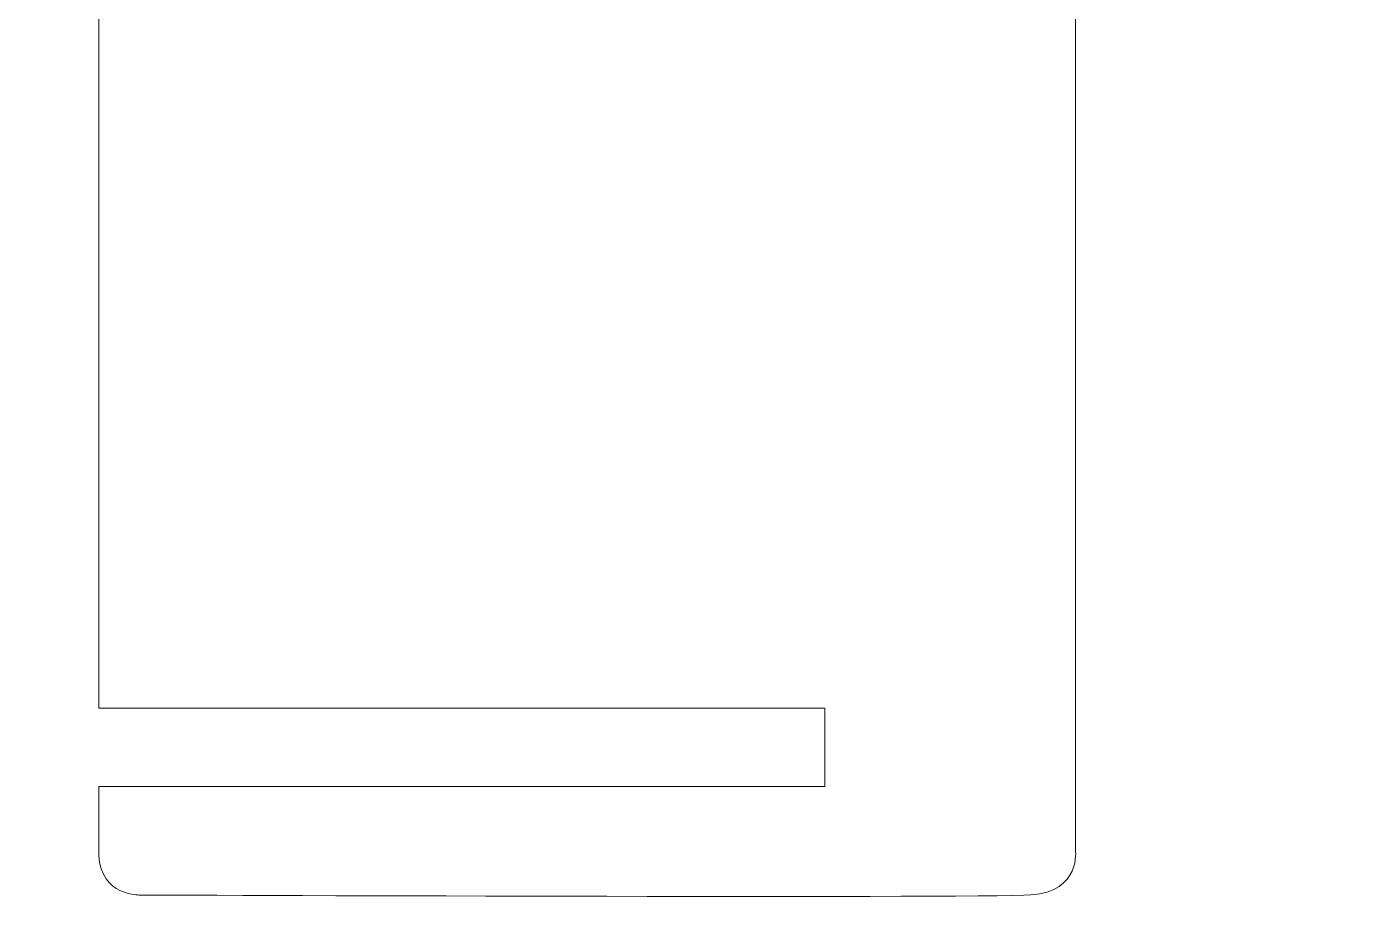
# Model space of a CAD drawing. Header units: millimetres. Extents: x -390 to 773, y -263 to 188.
# Drawn here: x 46.1 to 114.3, y -123.4 to -78.8 of the extents above; entities that cross this region are included whole.
import ezdxf

# ---------------------------------------------------------------- set-up
doc = ezdxf.new("R2010")
doc.units = ezdxf.units.MM
doc.header["$MEASUREMENT"] = 0
doc.layers.add('Layer 1', color=7, linetype='Continuous')

msp = doc.modelspace()

# ---------------------------------------------------------------- linework, layer by layer
at = {"layer": 'Layer 1', "color": 140, "lineweight": 18}
msp.add_open_spline([(49.8178, 114.541), (49.8178, 114.541), (101.7998, 117.6758), (101.7998, 117.6758), (101.7998, 117.6758), (105.8344, 118.0166), (114.3252, 112.1125), (107.139, 103.7181), (107.139, 103.7181), (107.139, 103.7181), (99.7211, 97.1921), (99.7211, 97.1921), (99.7211, 97.1921), (99.7211, 97.1921), (99.722, -120.892), (99.722, -120.892), (99.722, -120.892), (99.722, -120.892), (100.0211, -123.0247), (97.4414, -123.1972), (97.4414, -123.1972), (94.8617, -123.3697), (51.8871, -123.2013), (51.8871, -123.2013), (51.8871, -123.2013), (51.8871, -123.2013), (49.9375, -123.2463), (49.819, -121.1831), (49.819, -121.1831), (49.819, -121.1831), (49.8164, -117.6513), (49.8164, -117.6513), (49.8164, -117.6513), (49.8164, -117.6513), (86.9125, -117.6513), (86.9125, -117.6513), (86.9125, -117.6513), (86.9125, -117.6513), (86.9125, -113.6513), (86.9125, -113.6513), (86.9125, -113.6513), (86.9125, -113.6513), (49.8164, -113.6513), (49.8164, -113.6513), (49.8164, -113.6513), (49.8164, -113.6513), (49.8164, -78.0293), (49.8164, -78.0293), (49.8164, -78.0293), (49.8164, -78.0293), (46.1364, -78.0293), (46.1364, -78.0293), (46.1364, -78.0293), (46.1364, -78.0293), (46.1364, -48.0292), (46.1364, -48.0292), (46.1364, -48.0292), (46.1364, -48.0292), (49.8164, -48.0292), (49.8164, -48.0292), (49.8164, -48.0292), (49.8164, -48.0292), (49.8164, 37.1375), (49.8164, 37.1375), (49.8164, 37.1375), (49.8164, 37.1375), (46.1364, 37.1375), (46.1364, 37.1375), (46.1364, 37.1375), (46.1364, 37.1375), (46.1364, 67.1375), (46.1364, 67.1375), (46.1364, 67.1375), (46.1364, 67.1375), (49.8164, 67.1375), (49.8164, 67.1375), (49.8164, 67.1375), (49.8164, 67.1375), (49.8164, 102.3488), (49.8164, 102.3488), (49.8164, 102.3488), (49.8164, 102.3488), (86.9125, 102.3488), (86.9125, 102.3488), (86.9125, 102.3488), (86.9125, 102.3488), (86.9125, 106.3488), (86.9125, 106.3488), (86.9125, 106.3488), (86.9125, 106.3488), (49.8164, 106.3488), (49.8164, 106.3488), (49.8164, 106.3488), (49.8164, 106.3488), (49.7861, 114.5107), (49.8178, 114.541)], degree=3, knots=[0, 0, 0, 0, 0.04, 0.04, 0.04, 0.04, 0.08, 0.08, 0.08, 0.08, 0.12, 0.12, 0.12, 0.12, 0.16, 0.16, 0.16, 0.16, 0.2, 0.2, 0.2, 0.2, 0.24, 0.24, 0.24, 0.24, 0.28, 0.28, 0.28, 0.28, 0.32, 0.32, 0.32, 0.32, 0.36, 0.36, 0.36, 0.36, 0.4, 0.4, 0.4, 0.4, 0.44, 0.44, 0.44, 0.44, 0.48, 0.48, 0.48, 0.48, 0.52, 0.52, 0.52, 0.52, 0.56, 0.56, 0.56, 0.56, 0.6, 0.6, 0.6, 0.6, 0.64, 0.64, 0.64, 0.64, 0.68, 0.68, 0.68, 0.68, 0.72, 0.72, 0.72, 0.72, 0.76, 0.76, 0.76, 0.76, 0.8, 0.8, 0.8, 0.8, 0.84, 0.84, 0.84, 0.84, 0.88, 0.88, 0.88, 0.88, 0.92, 0.92, 0.92, 0.92, 1, 1, 1, 1], dxfattribs=at)

doc.saveas('drawing.dxf')
